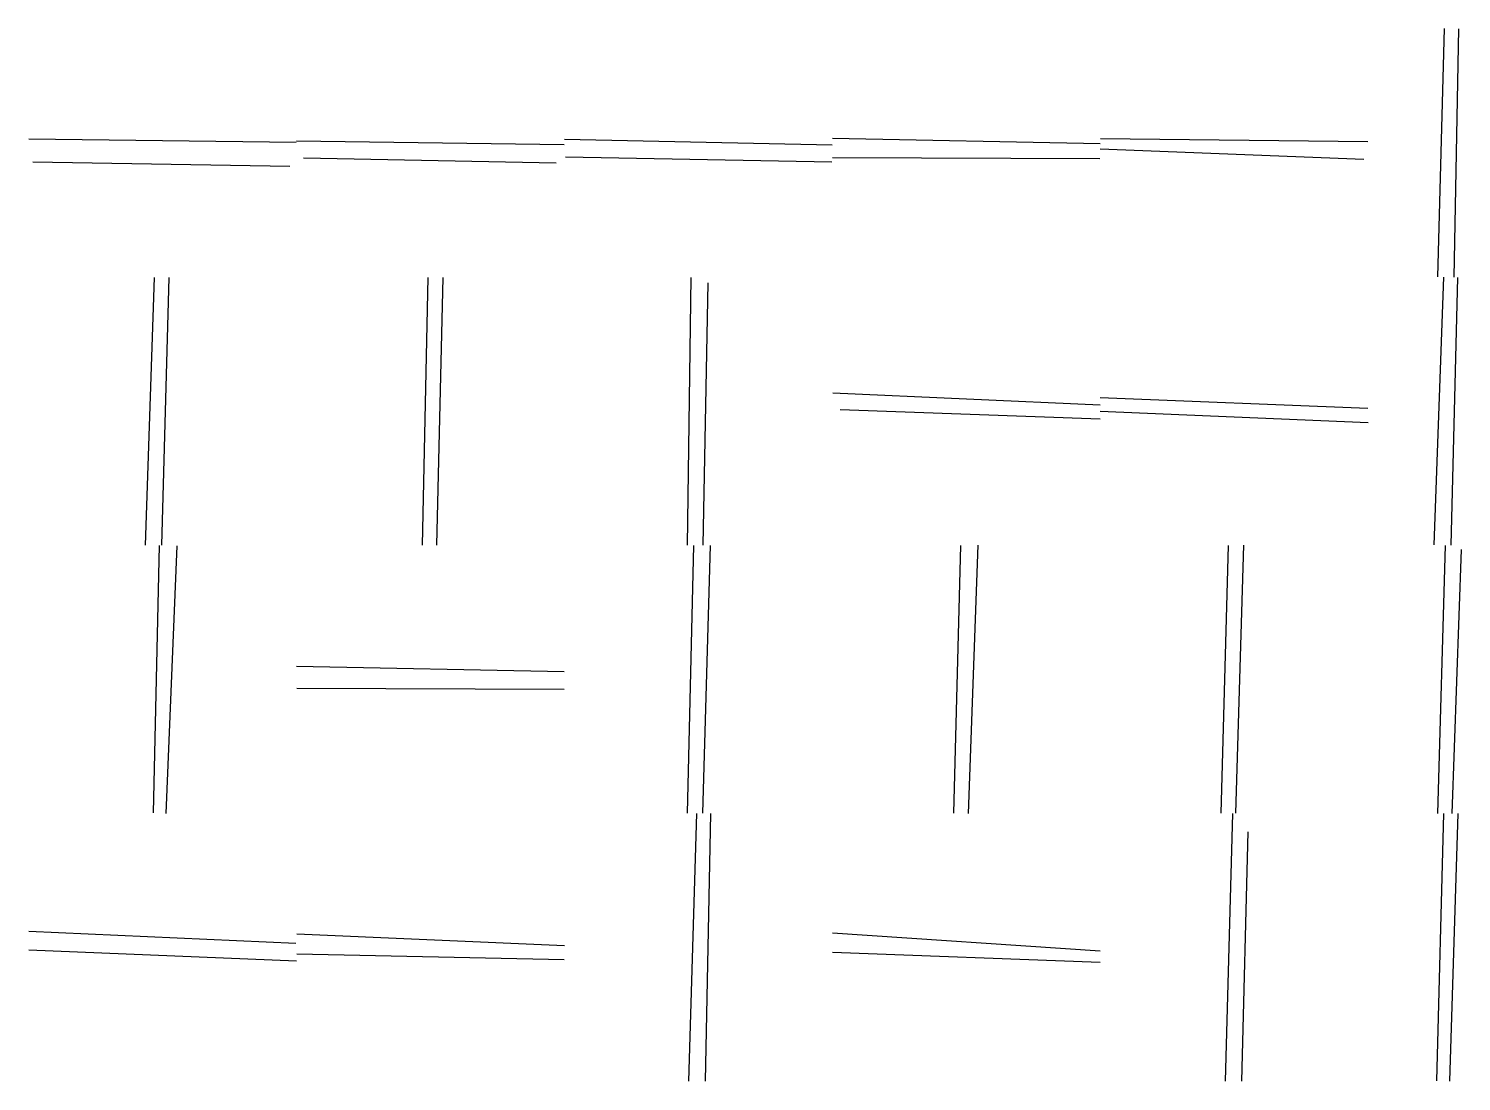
# Model space of a CAD drawing. Header units: metres. Extents: x 0 to 2738, y 0 to 2010.
import ezdxf

# ---------------------------------------------------------------- set-up
doc = ezdxf.new("R2010")
doc.units = ezdxf.units.M
doc.layers.add('CURB', color=7, linetype='Continuous')

msp = doc.modelspace()

# ---------------------------------------------------------------- linework, layer by layer
at = {"layer": 'CURB', "lineweight": 25}
for points in [[(2692.7, 1536.1), (2705.4, 2010.4)], [(2724.3, 1535.7), (2733.3, 2009.9)], [(511.1, 1792.7), (-0.2, 1799.2)], [(1023.1, 1788.5), (511.8, 1795.8)], [(1535.1, 1787.8), (1023.7, 1798.8)], [(2047.3, 1790.3), (1535.9, 1800.5)], [(2551.4, 1760.7), (2047.7, 1780)], [(2559, 1794.4), (2047.9, 1800)], [(499.2, 1747.1), (8, 1755.3)], [(1007.9, 1753.5), (524.9, 1763.1)], [(1535, 1755.6), (1026, 1765.1)], [(2047.1, 1761.7), (1535.9, 1763.5)], [(223.2, 1023.6), (240.4, 1535)], [(254.3, 1024), (268.4, 1535.2)], [(752.7, 1024), (763.2, 1535.3)], [(780, 1023.6), (792, 1535.1)], [(1259, 1024), (1265.7, 1535)], [(2685.7, 1024.3), (2704.4, 1535.5)], [(2718.5, 1023.6), (2730.8, 1535.1)], [(1288.7, 1024), (1298.7, 1524.8)], [(2047.3, 1291.3), (1536.5, 1314.3)], [(2559.4, 1284.7), (2047.4, 1305.5)], [(2047.5, 1264.7), (1550.6, 1282.4)], [(2559.5, 1257.5), (2047.5, 1279)], [(238.1, 512.2), (249.8, 1023.3)], [(262.7, 511.5), (283.8, 1022.8)], [(1258.7, 511.6), (1271.3, 1023.4)], [(1288.5, 511.9), (1302.9, 1023.4)], [(1768.2, 512.1), (1781.3, 1023.4)], [(1795.8, 511.5), (1814.5, 1023.5)], [(2278.6, 511.6), (2292.9, 1023.4)], [(2307, 511.6), (2322, 1023.5)], [(2692.6, 511.5), (2707.6, 1023.2)], [(2720.2, 511.5), (2737.8, 1015.5)], [(1023.1, 781.5), (511.8, 792.2)], [(1023.1, 747.9), (512, 749.7)], [(1261.4, -0.4), (1276.7, 511.4)], [(1293.6, -0.1), (1303.8, 510.9)], [(2287.1, -0.4), (2301.3, 511.2)], [(2690.9, 0.3), (2704.4, 511.3)], [(2715.9, -0.4), (2731.6, 511.5)], [(2318.5, -0.4), (2330.5, 476.1)], [(510.6, 262.8), (-0.2, 286.1)], [(1023.6, 258.3), (512, 280.7)], [(2047.4, 248.3), (1535.9, 282.7)], [(511.5, 229.1), (-0.2, 250.1)], [(1023.3, 231.4), (512.2, 242.5)], [(2047.5, 226.4), (1536, 245.4)]]:
    msp.add_lwpolyline(points, dxfattribs=at)

doc.saveas('drawing.dxf')
